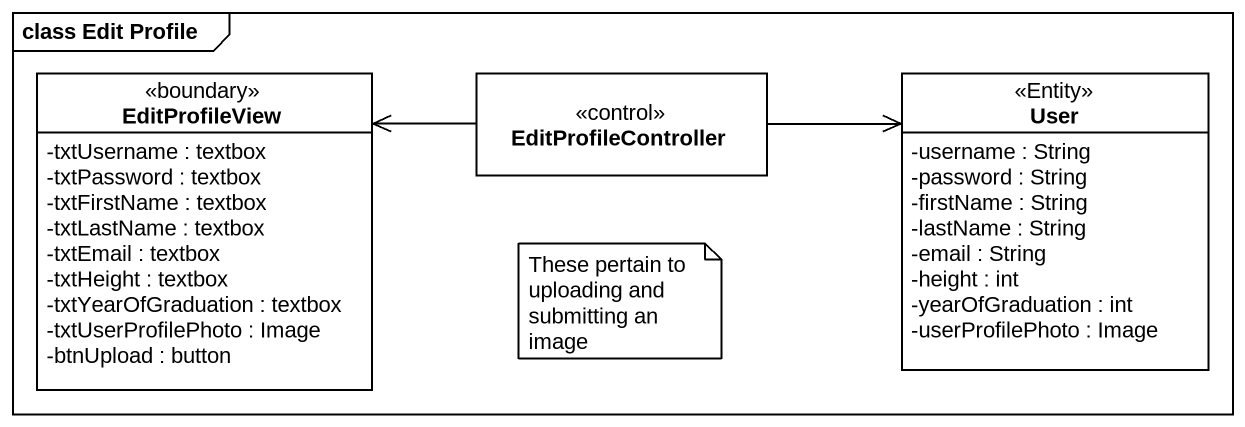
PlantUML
@startuml
mainframe class Edit Profile
hide circle
hide empty members
skinparam classAttributeIconSize 0
class EditProfileView <<boundary>> {
  -txtUsername : textbox
  -txtPassword : textbox
  -txtFirstName : textbox
  -txtLastName : textbox
  -txtEmail : textbox
  -txtHeight : textbox
  -txtYearOfGraduation : textbox
  -txtUserProfilePhoto : Image
  -btnUpload : button
}
class EditProfileController <<control>>
class User <<Entity>> {
  -username : String
  -password : String
  -firstName : String
  -lastName : String
  -email : String
  -height : int
  -yearOfGraduation : int
  -userProfilePhoto : Image
}
EditProfileController -left-> EditProfileView
EditProfileController -right-> User
note as N1
  These pertain to uploading and submitting an image
end note
@enduml
